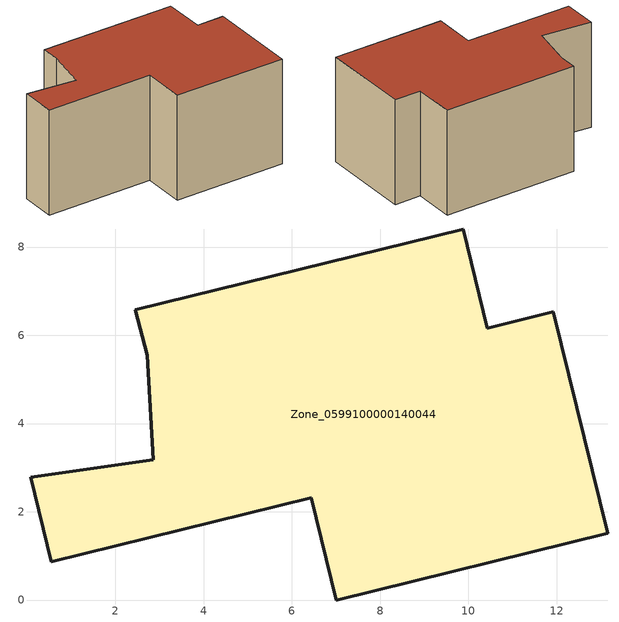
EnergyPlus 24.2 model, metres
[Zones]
Zone_0599100000140044
 floor ground (C_G): 0.08,2.78 2.86,3.18 2.72,5.55 2.45,6.58 9.88,8.41 10.43,6.16 11.92,6.53 13.16,1.51 7.01,0 6.44,2.32 0.55,0.87 z0
 wall outside (C_F): 7.01,0 13.16,1.51 11.92,6.53 10.43,6.16 9.88,8.41 2.45,6.58 2.72,5.55 2.86,3.18 0.08,2.78 0.55,0.87 6.44,2.32 7.01,0 z0:5.99
 roof outside (C_R): 0.55,0.87 6.44,2.32 7.01,0 13.16,1.51 11.92,6.53 10.43,6.16 9.88,8.41 2.45,6.58 2.72,5.55 2.86,3.18 0.08,2.78 z5.99
[BUILDING]
Pand.0599100000140044: North Axis=0; Terrain=City; Loads Convergence Tolerance Value=0.04; Temperature Convergence Tolerance Value=0.4; Solar Distribution=FullExterior; Maximum Number of Warmup Days=25; Minimum Number of Warmup Days=1
[Site:Location]
Rotterdam.The.Hague.AP_ZH_NLD Design_Conditions: Latitude=51.96; Longitude=4.45; Time Zone=1; Elevation=-4.5
[SITE:GROUNDTEMPERATURE:BUILDINGSURFACE]
18, 18, 18, 18, 18, 18, 18, 18, 18, 18, 18, 18
[MATERIAL] Thermal Absorptance=0.9; Solar Absorptance=0.7; Visible Absorptance=0.7
Name | Roughness | Thickness | Conductivity | Density | Specific Heat
G.TC.1965-1974 | MediumSmooth | 0.15 | 0.882353 | 540 | 1210
F.TC.1965-1974 | Rough | 0.3 | 0.697674 | 1920 | 840
R.TC.1965-1974 | MediumRough | 0.2 | 0.232558 | 1500 | 1000
[CONSTRUCTION]
C_G: G.TC.1965-1974
C_F: F.TC.1965-1974
C_R: R.TC.1965-1974
[ZONE]
Zone_0599100000140044: Type=1; Multiplier=1; Ceiling Height=Autocalculate; Volume=Autocalculate; Floor Area=autocalculate; Part of Total Floor Area=Yes
[ZONEINFILTRATION:DESIGNFLOWRATE]
Infil_Zone_0599100000140044: Zone or ZoneList or Space or SpaceList=Zone_0599100000140044; Schedule=AlwaysOn; Design Flow Rate Calculation Method=Flow/Area; Flow Rate per Floor Area=0.003; Constant Term Coefficient=1; Temperature Term Coefficient=0; Velocity Term Coefficient=0; Velocity Squared Term Coefficient=0
[HVACTEMPLATE:ZONE:IDEALLOADSAIRSYSTEM]
Zone_0599100000140044: Maximum Heating Supply Air Temperature=50; Minimum Cooling Supply Air Temperature=13; Maximum Heating Supply Air Humidity Ratio=0.0156; Minimum Cooling Supply Air Humidity Ratio=0.0077; Heating Limit=NoLimit; Cooling Limit=NoLimit; Dehumidification Control Type=ConstantSensibleHeatRatio; Cooling Sensible Heat Ratio=0.7; Dehumidification Setpoint=60; Humidification Control Type=None; Humidification Setpoint=30; Outdoor Air Method=None; Outdoor Air Flow Rate per Person=0.00944; Outdoor Air Flow Rate per Zone Floor Area=0; Outdoor Air Flow Rate per Zone=0; Demand Controlled Ventilation Type=None; Outdoor Air Economizer Type=NoEconomizer; Heat Recovery Type=None; Sensible Heat Recovery Effectiveness=0.7; Latent Heat Recovery Effectiveness=0.65
[ZONECONTROL:THERMOSTAT]
ThermostatControl_Zone_0599100000140044: Zone or ZoneList=Zone_0599100000140044; Control Type Schedule=DualSetpointControlType; Control 1=Thermostat_Zone_0599100000140044; Temperature Difference Between Cutout And Setpoint=0
[THERMOSTATSETPOINT:DUALSETPOINT]
Thermostat_Zone_0599100000140044: Heating Setpoint Temperature Schedule=HeatingSetpoint_Zone_0599100000140044; Cooling Setpoint Temperature Schedule=CoolingSetpoint_Zone_0599100000140044
[SCHEDULE:COMPACT]
HeatingSetpoint_Zone_0599100000140044: Through: 12/31, For: AllDays, Until: 24:00, 21
CoolingSetpoint_Zone_0599100000140044: Through: 12/31, For: AllDays, Until: 24:00, 24
DualSetpointControlType: Through: 12/31, For: AllDays, Until: 24:00, 4
AlwaysOn: Through: 12/31, For: AllDays, Until: 24:00, 1
